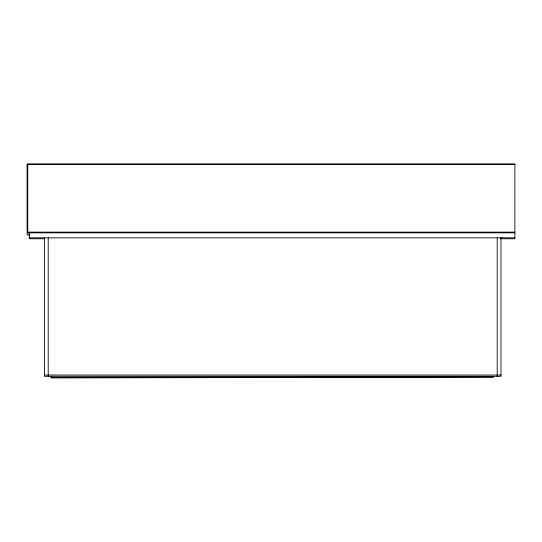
<?xml version="1.0" encoding="UTF-8"?>
<svg xmlns="http://www.w3.org/2000/svg" width="542" height="542" viewBox="0 0 542 542"><rect width="100%" height="100%" fill="white"/><g stroke="black" fill="none" stroke-linecap="round" stroke-linejoin="round"><path stroke-width="0.81" d="M493.403 376.311L493.403 377.008L51.131 377.95L51.131 376.311M514.9 164.24L27.771 164.24L27.771 232.836L514.9 232.836M27.1 164.951L27.771 164.951M27.771 232.139L514.9 232.139M29.641 234.903L27.1 234.903L27.1 164.05L514.9 164.05L514.9 238.744L500.517 238.744M29.254 237.83L514.9 237.83M44.485 238.744L29.254 238.744L29.254 232.423M44.43 375.05L500.991 375.05M51.131 377.368L493.403 377.008M500.991 237.464L500.991 376.311L44.43 376.311L44.43 237.464M497.197 237.884L497.197 376.311M48.224 237.884L48.224 376.311"/></g></svg>
